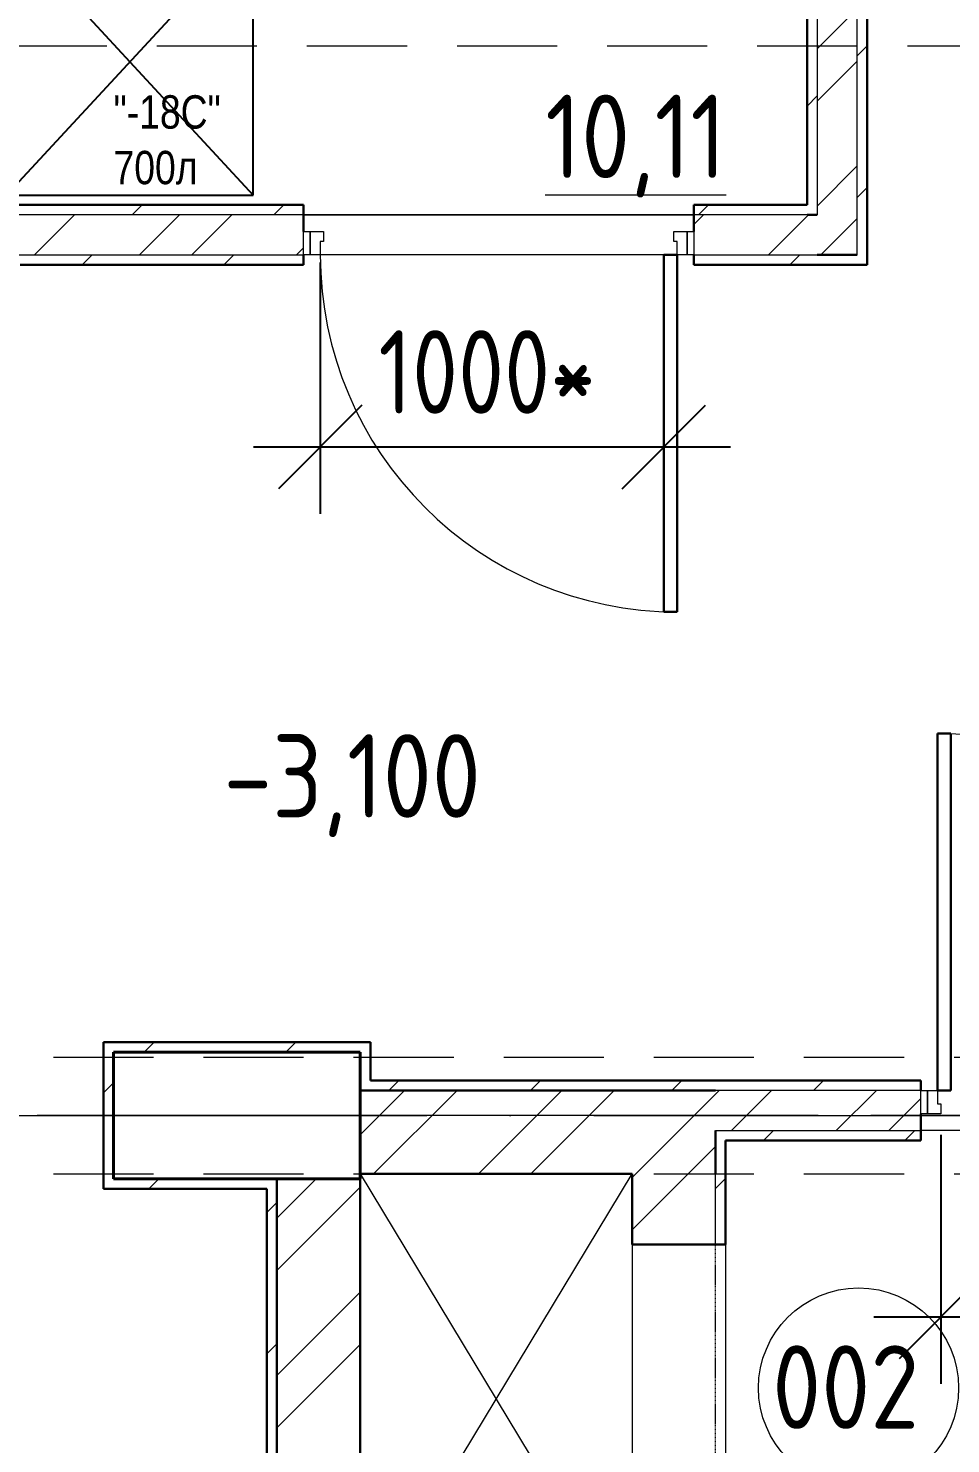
# Model space of a CAD drawing. Header units: millimetres. Extents: x -21010 to 105841, y -18351 to 135084.
# Drawn here: x 46557 to 49322, y 123724 to 127968 of the extents above; entities that cross this region are included whole.
import ezdxf

# ---------------------------------------------------------------- set-up
doc = ezdxf.new("R2010")
doc.units = ezdxf.units.MM
for name, pattern in [('ADSK_Линия сетки', [2500, 2000, -250, 0, -250]), ('ADSK_Сверху', [450, 300, -150]), ('Сверху', [3.96875, 2.38125, -1.5875])]:
    doc.linetypes.add(name, pattern=pattern)
for name, color, linetype, lineweight in [('Двери', 7, 'Continuous', 9), ('Линии', 7, 'Continuous', 9), ('Марки помещений', 7, 'Continuous', 9), ('Несущие колонны', 7, 'Continuous', 9), ('Оси', 7, 'Continuous', 9), ('Отметки', 7, 'Continuous', 9), ('Перекрытие', 7, 'Continuous', 18), ('Стены наружные', 7, 'Continuous', 18), ('Стены штриховка', 7, 'Continuous', 13), ('Узлы', 7, 'Continuous', 18)]:
    doc.layers.add(name, color=color, linetype=linetype, lineweight=lineweight)
for name, color, linetype in [('тх разм', 7, 'Continuous'), ('ТХ_ПД_ЭО (все электрическое оборудование - кроме вытяжных зонтов)', 20, 'Continuous'), ('ТХ_ПОЗИЦИИ', 1, 'Continuous')]:
    doc.layers.add(name, color=color, linetype=linetype)
doc.styles.add('GOST Common_3', font='GOST_Common.ttf', dxfattribs={"height": 3.5})
doc.styles.add('Standart Arial', font='arial.ttf', dxfattribs={"width": 0.8, "height": 250})
doc.styles.add('ГОСТ 2.304', font='CS_Gost2304.shx')
doc.dimstyles.new('СПДС', dxfattribs={"dimscale": 100, "dimtxt": 2.5, "dimasz": 2.5, "dimexe": 2, "dimexo": 0.625, "dimgap": 1, "dimtad": 1, "dimdec": 0, "dimtxsty": 'ГОСТ 2.304', "dimblk": 'OBLIQUE', "dimblk1": 'OBLIQUE', "dimblk2": 'OBLIQUE', "dimcen": 2.5, "dimdle": 2, "dimadec": 0, "dimazin": 2, "dimtfac": 0.75, "dimtdec": 4, "dimtmove": 1, "dimatfit": 3, "dimfxl": 1, "dimtfill": 1, "dimtolj": 1, "dimarcsym": 1})

# ---------------------------------------------------------------- blocks, each defined once
blk = doc.blocks.new('_Oblique')
at = {"color": 0, "linetype": 'ByBlock', "lineweight": -2}
blk.add_line((-0.5, -0.5), (0.5, 0.5), dxfattribs=at)
blk = doc.blocks.new('*D1621')
at = {"layer": 'Defpoints', "color": 0, "ltscale": 100, "transparency": 16777216}
for p in [(49292.1, 124713.2), (50342.1, 124713.2), (50342.1, 124104.3)]:
    blk.add_point(p, dxfattribs=at)
at = {"layer": 'тх разм', "color": 0, "lineweight": -2, "ltscale": 100, "transparency": 16777216}
for p, q in [((49292.1, 124650.7), (49292.1, 123904.3)), ((50342.1, 124650.7), (50342.1, 123904.3)), ((49092.1, 124104.3), (50542.1, 124104.3))]:
    blk.add_line(p, q, dxfattribs=at)
at = {"layer": 'тх разм', "color": 0, "lineweight": -2, "ltscale": 100, "transparency": 16777216, "xscale": 250, "yscale": 250, "zscale": 250, "rotation": 180}
blk.add_blockref('_Oblique', (49292.1, 124104.3), dxfattribs=at)
at = {"layer": 'тх разм', "color": 0, "lineweight": -2, "ltscale": 100, "transparency": 16777216, "xscale": 250, "yscale": 250, "zscale": 250}
blk.add_blockref('_Oblique', (50342.1, 124104.3), dxfattribs=at)
at = {"layer": 'тх разм', "color": 0, "ltscale": 100, "transparency": 16777216, "insert": (49817.1, 124329.3), "char_height": 250, "attachment_point": 5, "style": 'ГОСТ 2.304', "bg_fill": 3, "box_fill_scale": 1.1, "bg_fill_color": 256, "bg_fill_true_color": 13158600, "bg_fill_transparency": 0}
blk.add_mtext('\\A1;1000*', dxfattribs=at)
blk = doc.blocks.new('*D1626')
at = {"layer": 'Defpoints', "color": 0, "ltscale": 100, "transparency": 16777216}
for p in [(47432.1, 127328.2), (48462.1, 127283.2), (48462.1, 126712.5)]:
    blk.add_point(p, dxfattribs=at)
at = {"layer": 'тх разм', "color": 0, "lineweight": -2, "ltscale": 100, "transparency": 16777216}
for p, q in [((47432.1, 127265.7), (47432.1, 126512.5)), ((48462.1, 127220.7), (48462.1, 126512.5)), ((47232.1, 126712.5), (48662.1, 126712.5))]:
    blk.add_line(p, q, dxfattribs=at)
at = {"layer": 'тх разм', "color": 0, "lineweight": -2, "ltscale": 100, "transparency": 16777216, "xscale": 250, "yscale": 250, "zscale": 250, "rotation": 180}
blk.add_blockref('_Oblique', (47432.1, 126712.5), dxfattribs=at)
at = {"layer": 'тх разм', "color": 0, "lineweight": -2, "ltscale": 100, "transparency": 16777216, "xscale": 250, "yscale": 250, "zscale": 250}
blk.add_blockref('_Oblique', (48462.1, 126712.5), dxfattribs=at)
at = {"layer": 'тх разм', "color": 0, "ltscale": 100, "transparency": 16777216, "insert": (47932.1, 126937.5), "char_height": 250, "attachment_point": 5, "style": 'ГОСТ 2.304', "bg_fill": 3, "box_fill_scale": 1.1, "bg_fill_color": 256, "bg_fill_true_color": 13158600, "bg_fill_transparency": 0}
blk.add_mtext('\\A1;1000*', dxfattribs=at)
blk = doc.blocks.new('Шкаф холод с нижним агрег 700 л')
at = {"layer": 'ТХ_ПД_ЭО (все электрическое оборудование - кроме вытяжных зонтов)', "color": 152, "true_color": 0x2776bb, "flags": 128}
blk.add_lwpolyline([(-282397, 147834.8), (-282397, 148684.8), (-281657, 148684.8), (-281657, 147834.8)], close=True, dxfattribs=at)
blk.add_lwpolyline([(-281657, 147834.8), (-282397, 148634.6), (-281657, 148634.8), (-282397, 147834.8)], dxfattribs=at)
blk = doc.blocks.new('Подвал 21082025 планы')
at = {"layer": 'Двери'}
for p, q in [((47640, -3050), (47660, -3050)), ((47640, -3120), (47640, -3050)), ((47660, -3120), (47660, -3050)), ((47660, -3050), (47700, -3050)), ((47660, -3050), (47660, -3120)), ((47700, -3050), (47700, -3080)), ((48750, -3050), (48790, -3050)), ((48750, -3080), (48750, -3050)), ((48790, -3050), (48790, -3120)), ((48790, -3120), (48790, -3050)), ((48790, -3050), (48810, -3050)), ((48810, -3050), (48810, -3120)), ((47690, -3080), (47690, -3120)), ((47700, -3080), (47690, -3080)), ((48760, -3080), (48750, -3080)), ((48760, -3120), (48760, -3080)), ((47660, -3120), (47640, -3120)), ((47690, -3120), (47660, -3120)), ((48790, -3120), (48760, -3120)), ((48810, -3120), (48790, -3120)), ((49490, -5625), (49510, -5625)), ((49490, -5695), (49490, -5625)), ((49510, -5625), (49540, -5625)), ((49510, -5695), (49510, -5625)), ((49510, -5625), (49510, -5695)), ((49540, -5625), (49540, -5665)), ((49540, -5665), (49550, -5665)), ((49550, -5665), (49550, -5695)), ((49510, -5695), (49490, -5695)), ((49550, -5695), (49510, -5695))]:
    blk.add_line(p, q, dxfattribs=at)
at = {"layer": 'Двери', "lineweight": 30}
for p, q in [((48720, -4190), (48720, -3120)), ((48720, -3120), (48760, -3120)), ((48760, -3120), (48760, -4190)), ((48760, -4190), (48720, -4190)), ((49540, -4555), (49580, -4555)), ((49540, -5625), (49540, -4555)), ((49580, -4555), (49580, -5625)), ((49580, -5625), (49540, -5625))]:
    blk.add_line(p, q, dxfattribs=at)
at = {"layer": 'Двери'}
for centre, start, end in [((48760, -3120), 180, 270), ((49540, -5625), 0, 90)]:
    blk.add_arc(centre, 1070, start, end, dxfattribs=at)
at = {"layer": 'Линии', "linetype": 'ADSK_Сверху'}
for p, q in [((42700, -2493), (52845.2, -2493)), ((30240, -5525), (50705, -5525)), ((30240, -5875), (50705, -5875))]:
    blk.add_line(p, q, dxfattribs=at)
at = {"layer": 'Линии', "lineweight": 18}
for p, q in [((47810, -5875), (48625, -7225)), ((47810, -7225), (48625, -5875)), ((48625, -5875), (48625, -7225))]:
    blk.add_line(p, q, dxfattribs=at)
at = {"layer": 'Марки помещений'}
blk.add_circle((49303.7, -6516.8), 300, dxfattribs=at)
at = {"layer": 'Несущие колонны', "lineweight": 40}
for p, q in [((47070, -5510), (47810, -5510)), ((47070, -5890), (47070, -5510)), ((47810, -5510), (47070, -5510)), ((47070, -5510), (47070, -5890)), ((47810, -5510), (47810, -5890)), ((47810, -5625), (47810, -5510)), ((47810, -5890), (47070, -5890)), ((47070, -5890), (47560, -5890)), ((47810, -5890), (47810, -5875))]:
    blk.add_line(p, q, dxfattribs=at)
at = {"layer": 'Несущие колонны'}
for p, q in [((47810, -5875), (47810, -5625)), ((47560, -5890), (47810, -5890))]:
    blk.add_line(p, q, dxfattribs=at)
at = {"layer": 'Оси', "linetype": 'ADSK_Линия сетки'}
blk.add_line((56682.9, -5700), (-12349.1, -5700), dxfattribs=at)
at = {"layer": 'Перекрытие', "color": 49, "true_color": 0x464646}
blk.add_line((48810, -3000), (47640, -3000), dxfattribs=at)
at = {"layer": 'Стены наружные', "lineweight": 30}
for p, q in [((49150, -30), (49150, -2970)), ((49330, -3150), (49330, -2070.4)), ((47640, -2970), (45840, -2970)), ((47640, -3050), (47640, -2970)), ((48810, -2970), (48810, -3050)), ((49150, -2970), (48810, -2970)), ((49180, -3000), (49150, -3000)), ((47640, -3150), (47640, -3120)), ((48810, -3120), (48810, -3150)), ((49180, -3120), (49300, -3120)), ((46790, -3150), (47640, -3150)), ((48810, -3150), (49330, -3150)), ((47840, -5480), (47040, -5480)), ((47040, -5480), (47040, -5920)), ((47070, -5510), (47810, -5510)), ((47070, -5890), (47070, -5510)), ((47810, -5510), (47810, -5625)), ((47840, -5595), (47840, -5480)), ((49490, -5595), (47840, -5595)), ((49490, -5625), (49490, -5595)), ((48875, -5625), (47810, -5625)), ((49490, -5775), (49490, -5695)), ((48875, -5875), (48875, -5745)), ((48905, -5775), (49490, -5775)), ((48905, -6087.1), (48905, -5775)), ((47560, -5890), (47070, -5890)), ((47560, -5890), (47560, -7475)), ((47810, -5875), (48625, -5875)), ((47810, -7225), (47810, -5890)), ((48625, -5875), (48625, -6087.1)), ((47040, -5920), (47530, -5920)), ((47530, -5920), (47530, -7855)), ((48875, -6087.1), (48905, -6087.1))]:
    blk.add_line(p, q, dxfattribs=at)
at = {"layer": 'Стены наружные', "linetype": 'Continuous', "lineweight": 9}
for p, q in [((49180, -2501.9), (49300, -2381.9)), ((49300, -2523.5), (49330, -2493.5)), ((49180, -2659), (49300, -2539)), ((49150, -2673.5), (49180, -2643.5)), ((49180, -2973.3), (49300, -2853.3)), ((49300, -2947.7), (49330, -2917.7)), ((47126.4, -3000), (47156.4, -2970)), ((47550.7, -3000), (47580.7, -2970)), ((48823.5, -3000), (48853.5, -2970)), ((46833.2, -3120), (46953.2, -3000)), ((47147.5, -3120), (47267.5, -3000)), ((47304.6, -3120), (47424.6, -3000)), ((48810, -3029), (48839, -3000)), ((49033.3, -3120), (49153.3, -3000)), ((49190.5, -3120), (49300, -3010.5)), ((46976.4, -3150), (47006.4, -3120)), ((47400.7, -3150), (47430.7, -3120)), ((47618.9, -3120), (47640, -3098.9)), ((49097.7, -3150), (49127.7, -3120)), ((47162, -5510), (47192, -5480)), ((47586.2, -5510), (47616.2, -5480)), ((47895.5, -5625), (47925.5, -5595)), ((48319.8, -5625), (48349.8, -5595)), ((48744, -5625), (48774, -5595)), ((49168.3, -5625), (49198.3, -5595)), ((47040, -5632), (47070, -5602)), ((47810, -5757.7), (47942.7, -5625)), ((47849.9, -5875), (48099.9, -5625)), ((48164.2, -5875), (48414.2, -5625)), ((48321.3, -5875), (48571.3, -5625)), ((48635.6, -5875), (48875, -5635.6)), ((48875, -5635.6), (48885.6, -5625)), ((48922.8, -5745), (49042.8, -5625)), ((49237.1, -5745), (49357.1, -5625)), ((49394.3, -5745), (49490, -5649.3)), ((49018.3, -5775), (49048.3, -5745)), ((49442.6, -5775), (49472.6, -5745)), ((48792.8, -5875), (48875, -5792.8)), ((47176.2, -5920), (47206.2, -5890)), ((47560, -6007.7), (47677.7, -5890)), ((48625, -5885.6), (48635.6, -5875)), ((48625, -6042.8), (48792.8, -5875)), ((48875, -5918.3), (48905, -5888.3)), ((47560, -6164.9), (47810, -5914.9)), ((47530, -5990.5), (47560, -5960.5)), ((47560, -6479.2), (47810, -6229.2)), ((47530, -6414.8), (47560, -6384.8)), ((47560, -6636.3), (47810, -6386.3))]:
    blk.add_line(p, q, dxfattribs=at)
at = {"layer": 'Стены наружные'}
for p, q in [((47640, -3000), (48810, -3000)), ((48720, -3120), (47690, -3120)), ((47810, -5625), (47810, -5875)), ((50660, -5745), (49490, -5745)), ((47810, -5890), (47560, -5890)), ((48905, -6087.1), (48905, -7087.1))]:
    blk.add_line(p, q, dxfattribs=at)
at = {"layer": 'Стены штриховка'}
for p, q in [((49180, -30), (49180, -3000)), ((49300, -3120), (49300, -2070.4)), ((47640, -3000), (45810, -3000)), ((49150, -3000), (48810, -3000)), ((46760, -3120), (47640, -3120)), ((48810, -3120), (49180, -3120)), ((49490, -5625), (48875, -5625)), ((48875, -5745), (49490, -5745)), ((48875, -6087.1), (48875, -5875))]:
    blk.add_line(p, q, dxfattribs=at)
at = {"layer": 'Узлы', "lineweight": 30}
blk.add_line((48875, -6087.1), (48625, -6087.1), dxfattribs=at)
at = {"layer": 'Узлы', "linetype": 'Сверху', "lineweight": 9}
for p, q in [((48625, -6087.1), (48625, -7087.1)), ((48875, -7087.1), (48875, -6087.1))]:
    blk.add_line(p, q, dxfattribs=at)
at = {"layer": 'Марки помещений', "style": 'GOST Common_3', "width": 0.9}
for s, p in [('%%U10,11', (48364.5, -2889.5)), ('002', (49044.9, -6639.1))]:
    blk.add_text(s, height=250, dxfattribs=at).set_placement(p)
at = {"layer": 'Отметки', "style": 'GOST Common_3', "width": 0.9}
blk.add_text('-3,100', height=250, dxfattribs=at).set_placement((47399.7, -4806.8))

msp = doc.modelspace()

# ---------------------------------------------------------------- block references
msp.add_blockref('Подвал 21082025 планы', (-257.9, 130408.2))
at = {"color": 1, "xscale": -1}
msp.add_blockref('Шкаф холод с нижним агрег 700 л', (-235166.1, -20367.3), dxfattribs=at)

# ---------------------------------------------------------------- texts
at = {"layer": 'ТХ_ПОЗИЦИИ', "color": 1, "insert": (46812.2, 127766.9), "char_height": 100, "attachment_point": 1, "style": 'Standart Arial'}
msp.add_mtext_dynamic_manual_height_columns('"-18С" 700л', width=51.794, gutter_width=1250, heights=[0], dxfattribs=at)

# ---------------------------------------------------------------- next in the draw order: dimensions: what is measured, and where the dimension line sits
at = {"layer": 'тх разм', "ltscale": 100}
dim = msp.add_linear_dim(base=(48462.1, 126712.5), p1=(47432.1, 127328.2), p2=(48462.1, 127283.2), text='1000*', dimstyle='СПДС', dxfattribs=at)
dim.commit()
dim.dimension.update_dxf_attribs({"geometry": '*D1626', "text_midpoint": (47932.1, 126712.5), "dimtype": 160})
dim = msp.add_linear_dim(base=(50342.1, 124104.3), p1=(49292.1, 124713.2), p2=(50342.1, 124713.2), text='1000*', dimstyle='СПДС', dxfattribs=at)
dim.commit()
dim.dimension.update_dxf_attribs({"geometry": '*D1621', "text_midpoint": (49817.1, 124329.3)})

# ---------------------------------------------------------------- next in the draw order: linework, layer by layer
at = {"layer": 'Оси', "linetype": 'ADSK_Линия сетки'}
msp.add_line((56083.3, 124708.2), (38251.3, 124708.2), dxfattribs=at)
msp.add_lwpolyline([(38251.3, 124708.2), (56424.9, 124708.2)], dxfattribs=at)

doc.saveas('drawing.dxf')
